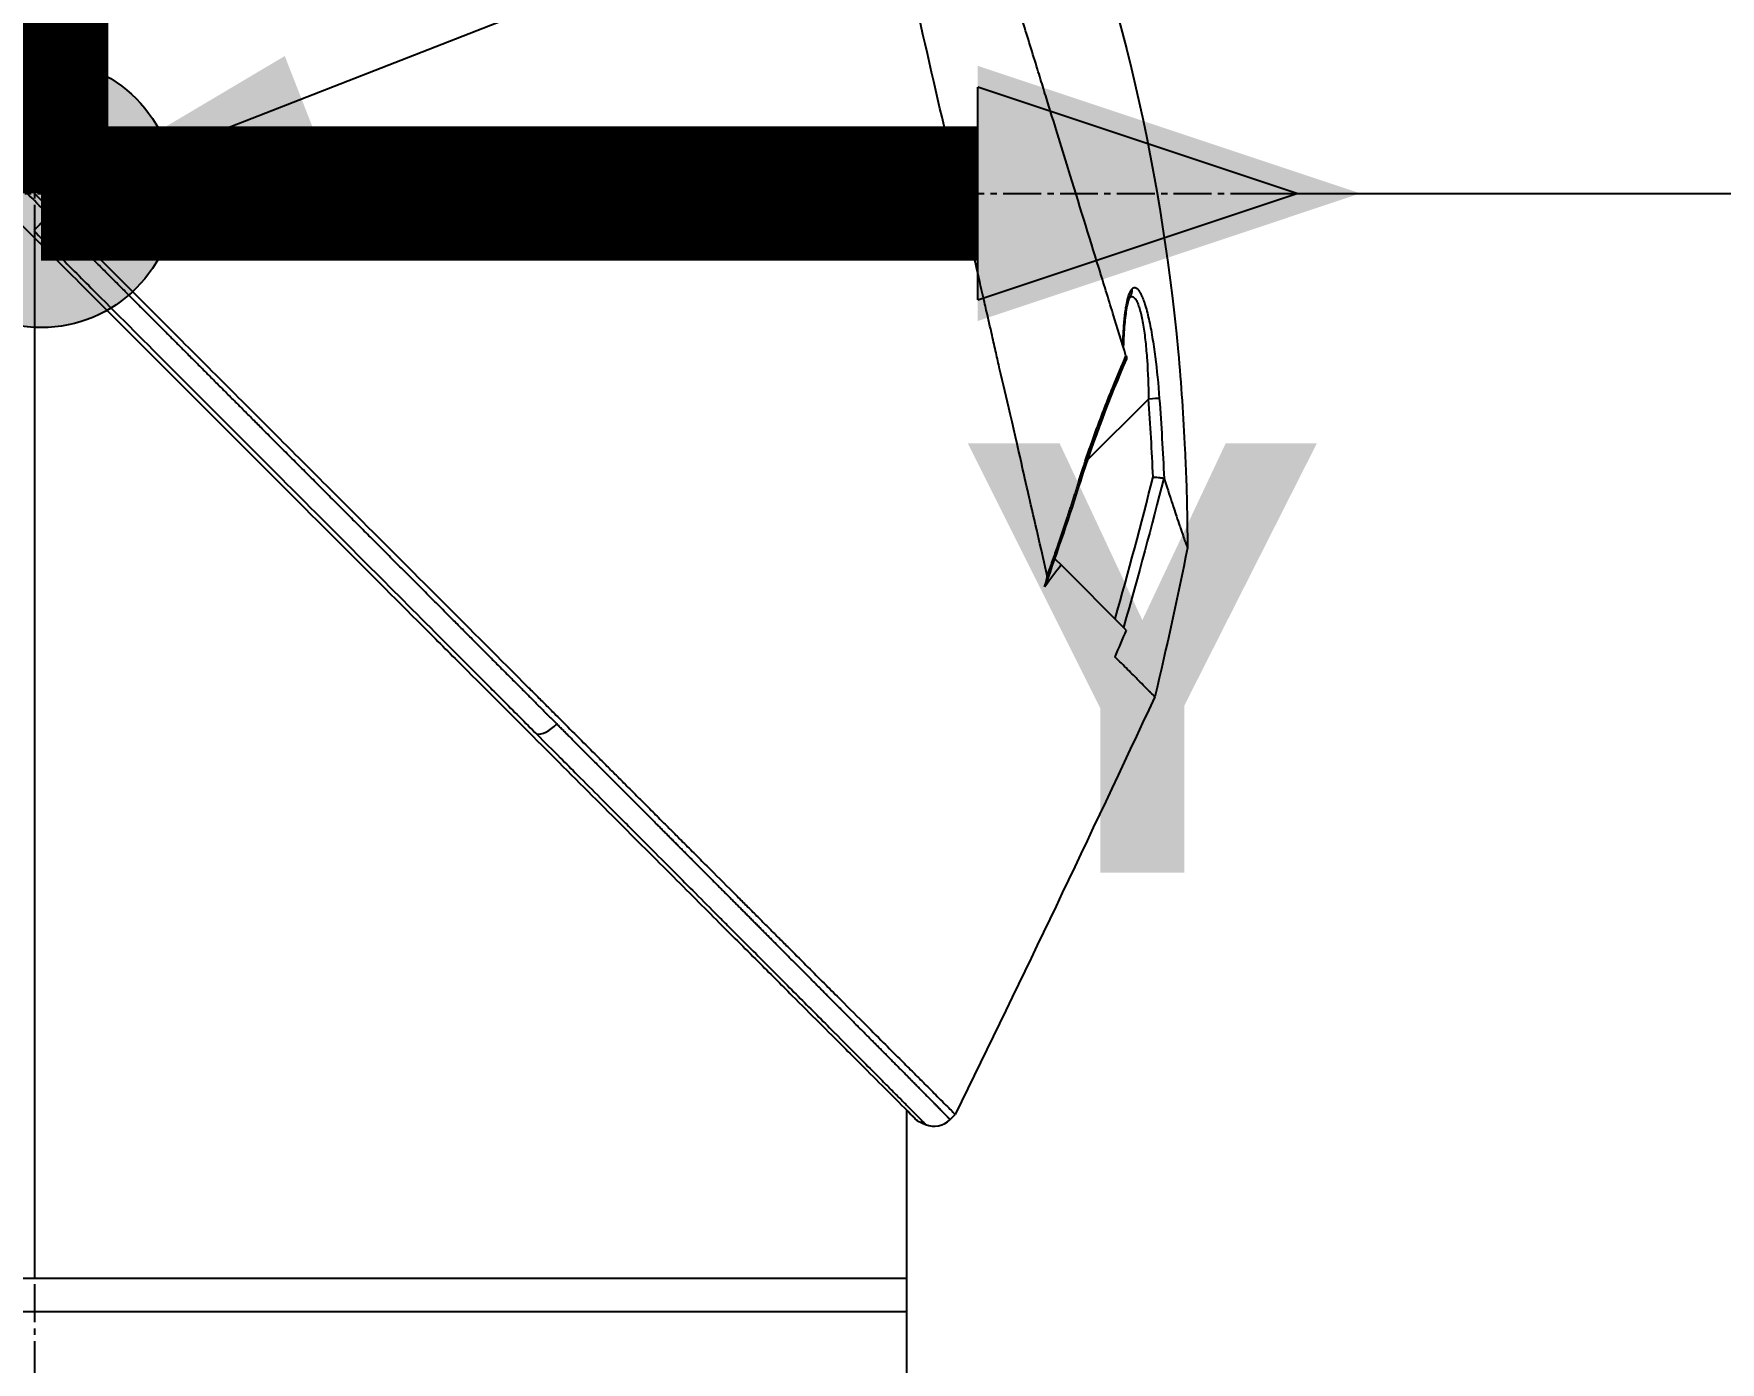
# Model space of a CAD drawing. Header units: millimetres. Extents: x 0 to 4378, y 0 to 2376.
# Drawn here: x 1644.7 to 1720.1, y 1536.2 to 1595.6 of the extents above; entities that cross this region are included whole.
import ezdxf

# ---------------------------------------------------------------- set-up
doc = ezdxf.new("R2010")
doc.units = ezdxf.units.MM
doc.header["$LTSCALE"] = 0.2
doc.linetypes.add('CENTER2', pattern=[1.125, 0.75, -0.125, 0.125, -0.125])
for name, color, linetype in [('02_Center Line', 1, 'CENTER2'), ('07_Special Line2', 76, 'Continuous'), ('12_Before Rev.Num.', 5, 'Continuous')]:
    doc.layers.add(name, color=color, linetype=linetype)
doc.layers.add('14_Mark', color=7, linetype='Continuous', true_color=0xe03c31)
doc.styles.add('Rainbow-5.0 Style', font='malgunsl.ttf')
doc.dimstyles.new('Rainbow-5.0 Style', dxfattribs={"dimtxt": 4, "dimasz": 2.5, "dimexe": 1, "dimexo": 1, "dimgap": 1, "dimtad": 1, "dimdsep": 46, "dimtxsty": 'Rainbow-5.0 Style', "dimcen": 0, "dimclrd": 251, "dimclre": 251, "dimclrt": 7, "dimazin": 3, "dimtp": 0.1, "dimtm": 0.1, "dimtfac": 0.61, "dimtmove": 0, "dimatfit": 3, "dimfxl": 1, "dimlwd": -1, "dimlwe": -1, "dimarcsym": 1})

# ---------------------------------------------------------------- blocks, each defined once
blk = doc.blocks.new('A$C20a5dee6')
for p, q in [((-0.3, 984.221), (-0.3, 937.7)), ((48.665, 981.546), (48.665, 981.546)), ((48.667, 981.55), (48.667, 981.55)), ((46.777, 974.271), (49.513, 977.008)), ((46.663, 974.157), (46.663, 974.158)), ((45.292, 969.809), (45.338, 969.855)), ((45.316, 969.878), (45.338, 969.855)), ((45.338, 969.855), (45.604, 969.59)), ((48.513, 966.681), (45.604, 969.59)), ((48.01, 965.49), (48.009, 965.487)), ((48.009, 965.487), (48.009, 965.488)), ((48.01, 965.488), (48.01, 965.488)), ((38.7, 945.221), (38.7, 931.7)), ((40.643, 944.798), (40.874, 945.029)), ((39.183, 944.738), (39.546, 944.585)), ((38.7, 937.7), (-39.827, 937.7)), ((38.7, 936.2), (-39.3, 936.2))]:
    blk.add_line(p, q)
blk.add_arc((39.936, 945.505), 1, 247.04782, 315.00031)
for centre, major_axis, ratio, start_param, end_param in [((48.29, 981.878), (0.365, -0.341), 0.967774, 0.031819, 0.893203), ((49.504, 976.998), (0.499, 0.036), 0.01714, 0.149461, 1.551007), ((-160.126, 982.662), (194.421, 114.353), 0.811755, 5.576632, 5.609274), ((255.364, 850.429), (-235.102, -235.108), 0.712878, 4.90627, 4.909966), ((22.75, 962.791), (-0.708, -0.706), 0.435637, 0.291628, 1.571358)]:
    blk.add_ellipse(centre, major_axis=major_axis, ratio=ratio, start_param=start_param, end_param=end_param)
for points, knots in [([(-41.572, 1027.473), (-41.572, 1027.473), (-41.508, 1027.408), (-41.255, 1027.155), (-41.065, 1026.966), (-40.32, 1026.22), (-39.591, 1025.492), (-38.408, 1024.308), (-38.13, 1024.03), (-37.505, 1023.406), (-37.154, 1023.054), (-35.805, 1021.706), (-34.709, 1020.609), (-33.212, 1019.112), (-32.892, 1018.793), (-31.818, 1017.719), (-31.042, 1016.942), (-29.381, 1015.282), (-28.493, 1014.394), (-27.112, 1013.013), (-26.634, 1012.535), (-25.651, 1011.552), (-25.144, 1011.045), (-24.102, 1010.003), (-23.566, 1009.466), (-21.873, 1007.774), (-20.698, 1006.599), (-18.888, 1004.789), (-18.263, 1004.164), (-16.977, 1002.878), (-16.317, 1002.218), (-14.963, 1000.864), (-14.268, 1000.169), (-13.215, 999.116), (-12.858, 998.759), (-11.755, 997.656), (-11.006, 996.907), (-8.625, 994.527), (-6.984, 992.884), (-4.935, 990.837), (-4.533, 990.435), (-3.594, 989.496), (-3.057, 988.958), (-2.165, 988.066), (-1.838, 987.74), (-1.404, 987.306), (-1.341, 987.243), (-1.203, 987.104), (-1.131, 987.032), (-0.806, 986.707), (-0.611, 986.512), (-0.258, 986.159), (-0.162, 986.063), (0.124, 985.777), (0.27, 985.631), (0.58, 985.322), (0.732, 985.17), (0.985, 984.917), (1.085, 984.816), (1.275, 984.626), (1.357, 984.545), (1.554, 984.348), (1.66, 984.241), (1.858, 984.043), (1.948, 983.953), (3.305, 982.598), (4.569, 981.333), (6.636, 979.265), (7.441, 978.46), (9.011, 976.891), (9.777, 976.125), (10.907, 974.994), (11.275, 974.627), (12.375, 973.526), (13.107, 972.795), (16.568, 969.334), (19.239, 966.663), (21.936, 963.966), (22.073, 963.829), (22.346, 963.556), (22.482, 963.42), (22.752, 963.15), (22.887, 963.015), (23.128, 962.774), (23.235, 962.667), (23.887, 962.016), (24.428, 961.474), (25.112, 960.79), (25.263, 960.639), (25.543, 960.359), (25.673, 960.229), (25.933, 959.969), (26.063, 959.839), (26.358, 959.544), (26.523, 959.38), (26.843, 959.06), (26.998, 958.905), (27.326, 958.576), (27.498, 958.404), (27.749, 958.153), (27.827, 958.075), (28.017, 957.885), (28.129, 957.773), (28.37, 957.532), (28.5, 957.402), (28.815, 957.087), (29, 956.902), (29.38, 956.522), (29.574, 956.328), (30.158, 955.744), (30.543, 955.359), (31.012, 954.891), (31.1, 954.802), (31.329, 954.574), (31.467, 954.435), (31.753, 954.149), (31.899, 954.003), (32.2, 953.703), (32.354, 953.548), (32.659, 953.243), (32.81, 953.093), (33.102, 952.8), (33.244, 952.658), (33.661, 952.242), (33.931, 951.972), (34.445, 951.458), (34.689, 951.213), (35.153, 950.749), (35.373, 950.529), (35.989, 949.913), (36.374, 949.529), (37.06, 948.843), (37.366, 948.536), (37.91, 947.992), (38.151, 947.751), (38.578, 947.325), (38.766, 947.136), (39.022, 946.881), (39.097, 946.805), (39.309, 946.594), (39.439, 946.464), (39.775, 946.127), (39.965, 945.938), (40.375, 945.528), (40.562, 945.341), (40.75, 945.153), (40.797, 945.106), (40.843, 945.059), (40.855, 945.048), (40.87, 945.032), (40.874, 945.029), (40.874, 945.029)], [-21.000836, -21.000836, -21.000836, -21.000836, -20.328863, -20.328863, -19.655828, -19.655828, -18.308332, -18.308332, -17.924512, -17.924512, -17.485993, -17.485993, -16.316696, -16.316696, -16.006668, -16.006668, -15.296307, -15.296307, -14.534305, -14.534305, -14.139555, -14.139555, -13.730091, -13.730091, -13.30546, -13.30546, -12.401825, -12.401825, -11.929878, -11.929878, -11.437802, -11.437802, -10.9252, -10.9252, -10.663362, -10.663362, -10.117833, -10.117833, -8.934625, -8.934625, -8.645977, -8.645977, -8.260408, -8.260408, -8.006475, -8.006475, -7.961161, -7.961161, -7.91407, -7.91407, -7.778509, -7.778509, -7.724161, -7.724161, -7.666804, -7.666804, -7.602838, -7.602838, -7.565627, -7.565627, -7.532521, -7.532521, -7.488032, -7.488032, -7.450837, -7.450837, -6.924212, -6.924212, -6.587553, -6.587553, -6.265466, -6.265466, -6.109966, -6.109966, -5.79866, -5.79866, -4.627003, -4.627003, -4.564096, -4.564096, -4.501625, -4.501625, -4.439084, -4.439084, -4.389917, -4.389917, -4.135415, -4.135415, -4.06302, -4.06302, -4.00074, -4.00074, -3.938004, -3.938004, -3.858125, -3.858125, -3.782258, -3.782258, -3.697501, -3.697501, -3.658476, -3.658476, -3.601749, -3.601749, -3.53559, -3.53559, -3.439968, -3.439968, -3.337887, -3.337887, -3.131131, -3.131131, -3.082568, -3.082568, -3.005474, -3.005474, -2.922888, -2.922888, -2.834293, -2.834293, -2.74619, -2.74619, -2.661641, -2.661641, -2.496608, -2.496608, -2.34096, -2.34096, -2.194458, -2.194458, -1.921626, -1.921626, -1.681164, -1.681164, -1.470918, -1.470918, -1.287493, -1.287493, -1.207074, -1.207074, -1.056347, -1.056347, -0.792008, -0.792008, -0.395398, -0.395398, -0.197631, -0.197631, -0.099394, -0.099394, 0, 0, 0, 0]), ([(44.979, 969.112), (44.858, 969.646), (44.743, 970.163), (44.485, 971.297), (44.344, 971.896), (44.069, 973.079), (43.785, 974.391), (43.161, 977.052), (43.001, 977.712), (42.801, 978.601), (42.748, 978.841), (42.639, 979.326), (42.579, 979.591), (42.436, 980.218), (42.347, 980.598), (42.232, 981.1), (42.203, 981.229), (42.065, 981.831), (41.953, 982.324), (41.658, 983.613), (41.472, 984.419), (40.468, 988.8), (39.437, 993.246), (38.242, 998.537), (38.184, 998.794), (38.063, 999.324), (38.002, 999.588), (37.884, 1000.101), (37.825, 1000.354), (37.534, 1001.611), (37.306, 1002.602), (36.969, 1004.074), (36.857, 1004.563), (36.294, 1007.015), (35.858, 1008.914), (35.344, 1011.162), (35.244, 1011.599), (34.342, 1015.545), (33.65, 1018.558), (32.77, 1022.401), (32.49, 1023.614), (32.174, 1025.005), (32.088, 1025.393), (31.945, 1026.017), (31.887, 1026.255), (31.853, 1026.4)], [0, 0, 0, 0, 0.224226, 0.224226, 0.438481, 0.438481, 0.643813, 0.643813, 0.718212, 0.718212, 0.74576, 0.74576, 0.776284, 0.776284, 0.820204, 0.820204, 0.834927, 0.834927, 0.896521, 0.896521, 0.995652, 0.995652, 1.428405, 1.428405, 1.450296, 1.450296, 1.471663, 1.471663, 1.492327, 1.492327, 1.574835, 1.574835, 1.616316, 1.616316, 1.784634, 1.784634, 1.826029, 1.826029, 2.164003, 2.164003, 2.373598, 2.373598, 2.479923, 2.479923, 2.586935, 2.586935, 2.586935, 2.586935]), ([(-41.763, 1025.683), (-41.763, 1025.683), (-41.763, 1025.683), (-41.002, 1024.922), (-40.559, 1024.479), (-39.825, 1023.745), (-39.652, 1023.572), (-38.008, 1021.928), (-35.953, 1019.873), (-32.872, 1016.792), (-32.161, 1016.081), (-29.683, 1013.603), (-27.804, 1011.724), (-24.801, 1008.721), (-23.723, 1007.643), (-21.46, 1005.38), (-20.269, 1004.189), (-17.752, 1001.672), (-16.421, 1000.341), (-13.616, 997.536), (-12.138, 996.058), (-9.877, 993.797), (-9.101, 993.022), (-7.021, 990.941), (-5.711, 989.632), (-4.083, 988.003), (-3.757, 987.678), (-3.224, 987.144), (-3.026, 986.947), (-2.615, 986.536), (-2.457, 986.378), (-2.116, 986.036), (-1.936, 985.856), (-1.599, 985.52), (-1.443, 985.364), (-1.005, 984.926), (-0.724, 984.645), (-0.365, 984.285), (-0.286, 984.207), (-0.116, 984.036), (-0.026, 983.947), (0.284, 983.637), (0.438, 983.483), (1.037, 982.884), (1.445, 982.476), (3.501, 980.42), (5.158, 978.763), (7.562, 976.359), (8.322, 975.599), (10.536, 973.384), (11.984, 971.937), (14.725, 969.196), (16.024, 967.897), (17.892, 966.029), (18.475, 965.446), (20.185, 963.736), (21.3, 962.621), (23.403, 960.518), (24.395, 959.527), (26.255, 957.666), (27.129, 956.792), (28.368, 955.554), (28.754, 955.167), (29.491, 954.431), (29.841, 954.08), (30.834, 953.088), (31.456, 952.465), (32.581, 951.341), (33.087, 950.834), (34.418, 949.503), (35.195, 948.726), (36.142, 947.779), (36.388, 947.533), (37.028, 946.893), (37.391, 946.53), (38.188, 945.733), (38.556, 945.365), (38.868, 945.053), (38.923, 944.998), (39.041, 944.881), (39.094, 944.827), (39.165, 944.756), (39.183, 944.738), (39.183, 944.738)], [-15.738203, -15.738203, -15.738203, -15.738203, -14.793481, -14.793481, -14.173934, -14.173934, -13.996984, -13.996984, -12.579476, -12.579476, -12.176243, -12.176243, -11.215253, -11.215253, -10.695697, -10.695697, -10.142358, -10.142358, -9.539575, -9.539575, -8.883963, -8.883963, -8.543526, -8.543526, -7.972636, -7.972636, -7.829924, -7.829924, -7.73886, -7.73886, -7.680875, -7.680875, -7.616244, -7.616244, -7.560081, -7.560081, -7.459116, -7.459116, -7.430908, -7.430908, -7.397967, -7.397967, -7.318024, -7.318024, -7.146824, -7.146824, -6.455961, -6.455961, -6.135134, -6.135134, -5.518203, -5.518203, -4.951279, -4.951279, -4.691225, -4.691225, -4.182012, -4.182012, -3.710062, -3.710062, -3.272291, -3.272291, -3.069642, -3.069642, -2.879581, -2.879581, -2.522736, -2.522736, -2.208798, -2.208798, -1.659444, -1.659444, -1.453529, -1.453529, -1.091939, -1.091939, -0.546675, -0.546675, -0.410051, -0.410051, -0.205023, -0.205023, 0, 0, 0, 0]), ([(48.507, 978.945), (48.32, 979.551), (48.123, 980.188), (47.717, 981.502), (47.506, 982.183), (46.856, 984.287), (46.397, 985.771), (45.606, 988.335), (45.281, 989.385), (44.863, 990.74), (44.774, 991.029), (44.642, 991.457), (44.597, 991.604), (44.333, 992.458), (44.113, 993.169), (43.777, 994.257), (43.656, 994.645), (43.404, 995.456), (43.274, 995.872), (43.009, 996.717), (42.872, 997.149), (42.595, 998.018), (42.456, 998.453), (42.179, 999.316), (42.041, 999.746), (41.342, 1001.92), (40.794, 1003.628), (40.139, 1005.68), (40.014, 1006.072), (39.633, 1007.268), (39.381, 1008.061), (38.887, 1009.613), (38.646, 1010.373), (38.297, 1011.475), (38.184, 1011.832), (37.962, 1012.535), (37.854, 1012.879), (37.642, 1013.551), (37.537, 1013.884), (37.332, 1014.536), (37.229, 1014.862), (37.087, 1015.316), (37.041, 1015.46), (36.295, 1017.839), (35.724, 1019.683), (35.261, 1021.221), (35.212, 1021.384), (35.085, 1021.812), (35.012, 1022.06), (34.849, 1022.619), (34.769, 1022.9), (34.676, 1023.236), (34.65, 1023.334), (34.606, 1023.5), (34.588, 1023.569), (34.574, 1023.623)], [0.00002, 0.00002, 0.00002, 0.00002, 0.259158, 0.259158, 0.518708, 0.518708, 1.038075, 1.038075, 1.384705, 1.384705, 1.477831, 1.477831, 1.526561, 1.526561, 1.759973, 1.759973, 1.890971, 1.890971, 2.029156, 2.029156, 2.171186, 2.171186, 2.316283, 2.316283, 2.460898, 2.460898, 3.049329, 3.049329, 3.189055, 3.189055, 3.478614, 3.478614, 3.769885, 3.769885, 3.913253, 3.913253, 4.056001, 4.056001, 4.19686, 4.19686, 4.341119, 4.341119, 4.411312, 4.411312, 5.498875, 5.498875, 5.634552, 5.634552, 5.872375, 5.872375, 6.229939, 6.229939, 6.408513, 6.408513, 6.587137, 6.587137, 6.587137, 6.587137]), ([(44.753, 1004.084), (48.039, 996.175), (50.047, 987.65), (50.972, 977.667), (51.073, 976.208), (51.187, 973.812), (51.218, 972.875), (51.246, 971.411), (51.253, 970.86), (51.255, 970.357)], [0, 0, 0, 0, 2.569332, 2.569332, 3.007712, 3.007712, 3.288956, 3.288956, 3.446993, 3.446993, 3.446993, 3.446993]), ([(0.355, 985.224), (0.065, 985.514), (-0.224, 985.803), (-0.514, 986.093), (-0.803, 986.382), (-1.093, 986.672), (-1.382, 986.961)], [0, 0, 0, 0, 0.499983, 0.499983, 0.499983, 1, 1, 1, 1]), ([(0.355, 985.224), (0.319, 985.188), (0.282, 985.151), (0.245, 985.114), (0.208, 985.077), (0.17, 985.039), (0.133, 985.002), (0.096, 984.965), (0.059, 984.929), (0.024, 984.893), (-0.01, 984.859), (-0.044, 984.825), (-0.075, 984.794), (-0.108, 984.762), (-0.138, 984.731), (-0.165, 984.704), (-0.192, 984.677), (-0.216, 984.653), (-0.237, 984.632), (-0.259, 984.61), (-0.277, 984.592), (-0.292, 984.577), (-0.308, 984.561), (-0.32, 984.549), (-0.329, 984.54)], [0, 0, 0, 0, 0.125, 0.125, 0.125, 0.25, 0.25, 0.25, 0.375, 0.375, 0.375, 0.496983, 0.496983, 0.496983, 0.625, 0.625, 0.625, 0.75, 0.75, 0.75, 0.875, 0.875, 0.875, 1, 1, 1, 1]), ([(1.223, 984.355), (1.078, 984.5), (0.933, 984.645), (0.644, 984.935), (0.499, 985.08), (0.355, 985.224)], [0.000007, 0.000007, 0.000007, 0.000007, 0.4987592, 0.4987592, 1, 1, 1, 1]), ([(1.223, 984.355), (1.187, 984.319), (1.15, 984.282), (1.113, 984.245), (1.075, 984.208), (1.038, 984.171), (1.001, 984.134), (0.963, 984.097), (0.927, 984.061), (0.891, 984.026), (0.855, 983.991), (0.821, 983.957), (0.789, 983.925), (0.757, 983.894), (0.727, 983.865), (0.7, 983.838), (0.673, 983.812), (0.648, 983.788), (0.626, 983.767), (0.605, 983.747), (0.586, 983.729), (0.57, 983.714), (0.554, 983.699), (0.542, 983.687), (0.532, 983.678)], [0, 0, 0, 0, 0.125, 0.125, 0.125, 0.25, 0.25, 0.25, 0.375, 0.375, 0.375, 0.5, 0.5, 0.5, 0.625, 0.625, 0.625, 0.75, 0.75, 0.75, 0.875, 0.875, 0.875, 1, 1, 1, 1]), ([(0.532, 983.678), (0.814, 983.396), (1.096, 983.114), (1.378, 982.831), (1.665, 982.544), (1.951, 982.258), (2.238, 981.971), (3.37, 980.838), (4.501, 979.707), (5.628, 978.578), (6.778, 977.428), (7.923, 976.282), (9.063, 975.141), (10.202, 974.001), (11.335, 972.867), (12.459, 971.742), (14.689, 969.51), (16.884, 967.313), (19.015, 965.177), (19.383, 964.808), (19.749, 964.441), (20.113, 964.077), (20.276, 963.913), (20.439, 963.75), (20.601, 963.588), (21.125, 963.063), (21.645, 962.542), (22.16, 962.026)], [0, 0, 0, 0, 0.037905, 0.037905, 0.037905, 0.076407, 0.076407, 0.076407, 0.228573, 0.228573, 0.228573, 0.383709, 0.383709, 0.383709, 0.538779, 0.538779, 0.538779, 0.846375, 0.846375, 0.846375, 0.899464, 0.899464, 0.899464, 0.923234, 0.923234, 0.923234, 1, 1, 1, 1]), ([(48.37, 979.39), (48.376, 979.625), (48.386, 979.845), (48.399, 980.05), (48.406, 980.172), (48.415, 980.289), (48.424, 980.401), (48.429, 980.457), (48.434, 980.511), (48.439, 980.564), (48.445, 980.617), (48.447, 980.644), (48.456, 980.719), (48.463, 980.788), (48.472, 980.855), (48.48, 980.918), (48.49, 980.992), (48.501, 981.063), (48.512, 981.129), (48.532, 981.252), (48.548, 981.338), (48.577, 981.46), (48.636, 981.704), (48.703, 981.861), (48.776, 981.939)], [0.041266, 0.041266, 0.041266, 0.041266, 0.25, 0.25, 0.25, 0.375, 0.375, 0.375, 0.4375, 0.4375, 0.4375, 0.5, 0.5, 0.5, 0.5575644, 0.5575644, 0.5575644, 0.625, 0.625, 0.625, 0.75, 0.75, 0.75, 1, 1, 1, 1]), ([(48.776, 981.939), (48.834, 982.001), (48.897, 982.009), (48.954, 981.979), (48.989, 981.961), (49.023, 981.929), (49.051, 981.895), (49.061, 981.883), (49.07, 981.872), (49.078, 981.86), (49.101, 981.828), (49.125, 981.789), (49.15, 981.745), (49.183, 981.682), (49.217, 981.608), (49.248, 981.532), (49.264, 981.494), (49.279, 981.454), (49.292, 981.417), (49.31, 981.367), (49.328, 981.315), (49.346, 981.261), (49.41, 981.06), (49.471, 980.829), (49.526, 980.583), (49.554, 980.456), (49.581, 980.327), (49.606, 980.198), (49.632, 980.063), (49.657, 979.922), (49.682, 979.776), (49.728, 979.498), (49.772, 979.198), (49.812, 978.892), (49.888, 978.3), (49.951, 977.677), (49.997, 977.035)], [0, 0, 0, 0, 0.068487, 0.068487, 0.068487, 0.110613, 0.110613, 0.110613, 0.125, 0.125, 0.125, 0.165111, 0.165111, 0.165111, 0.221432, 0.221432, 0.221432, 0.25, 0.25, 0.25, 0.287562, 0.287562, 0.287562, 0.427692, 0.427692, 0.427692, 0.5, 0.5, 0.5, 0.5757, 0.5757, 0.5757, 0.720411, 0.720411, 0.720411, 1, 1, 1, 1]), ([(48.668, 981.552), (48.668, 981.552), (48.663, 981.544), (48.644, 981.502), (48.626, 981.457), (48.583, 981.312), (48.557, 981.198), (48.496, 980.86), (48.464, 980.61), (48.414, 980.032), (48.395, 979.696), (48.385, 979.341)], [0.0239142, 0.0239142, 0.0239142, 0.0239142, 0.0520946, 0.0520946, 0.0991153, 0.0991153, 0.1707501, 0.1707501, 0.2833283, 0.2833283, 0.4069798, 0.4069798, 0.4069798, 0.4069798]), ([(48.664, 981.545), (48.715, 981.595), (48.768, 981.607), (48.85, 981.569), (48.879, 981.544), (48.936, 981.474), (48.964, 981.429), (49.018, 981.319), (49.045, 981.254), (49.098, 981.106), (49.123, 981.022), (49.195, 980.752), (49.238, 980.542), (49.315, 980.075), (49.348, 979.825), (49.405, 979.298), (49.429, 979.02), (49.487, 978.176), (49.509, 977.598), (49.513, 977.008)], [0.0086803, 0.0086803, 0.0086803, 0.0086803, 0.125, 0.125, 0.1875, 0.1875, 0.25, 0.25, 0.3125, 0.3125, 0.375, 0.375, 0.5, 0.5, 0.625, 0.625, 0.75, 0.75, 1, 1, 1, 1]), ([(46.402, 973.354), (46.7, 974.298), (47.02, 975.209), (47.466, 976.391), (47.555, 976.623), (47.733, 977.08), (47.812, 977.276), (48.113, 978.022), (48.312, 978.494), (48.507, 978.945)], [0, 0, 0, 0, 0.5, 0.5, 0.625, 0.625, 0.75, 0.75, 0.9999843, 0.9999843, 0.9999843, 0.9999843]), ([(48.507, 978.944), (48.513, 978.925), (48.518, 978.908), (48.527, 978.877), (48.53, 978.863), (48.533, 978.853)], [-0.01637818, -0.01637818, -0.01637818, -0.01637818, -0.00823051, -0.00823051, -0.00000316, -0.00000316, -0.00000316, -0.00000316]), ([(49.72, 973.527), (49.721, 973.527), (49.722, 973.527), (49.774, 973.519), (49.825, 973.513), (49.924, 973.503), (49.973, 973.498), (50.027, 973.494), (50.037, 973.493), (50.083, 973.489), (50.113, 973.484), (50.161, 973.476), (50.18, 973.472), (50.193, 973.47)], [-0.00030662, -0.00030662, -0.00030662, -0.00030662, 0, 0, 0.01532058, 0.01532058, 0.03142731, 0.03142731, 0.03552574, 0.03552574, 0.04971247, 0.04971247, 0.06328028, 0.06328028, 0.06328028, 0.06328028]), ([(50.209, 973.453), (50.207, 973.458), (50.205, 973.462), (50.2, 973.468), (50.197, 973.47), (50.193, 973.47)], [-0.00715982, -0.00715982, -0.00715982, -0.00715982, -0.003611253, -0.003611253, -0.000066026, -0.000066026, -0.000066026, -0.000066026]), ([(50.209, 973.453), (50.332, 973.074), (50.444, 972.732), (50.579, 972.321), (50.612, 972.221), (50.686, 972.001), (50.726, 971.881), (50.815, 971.615), (50.862, 971.476), (50.93, 971.276), (50.954, 971.205), (51.057, 970.907), (51.121, 970.727), (51.19, 970.533), (51.209, 970.482), (51.23, 970.424), (51.236, 970.408), (51.243, 970.389), (51.245, 970.383), (51.249, 970.374), (51.25, 970.37), (51.254, 970.36), (51.255, 970.357), (51.255, 970.357)], [0.00001, 0.00001, 0.00001, 0.00001, 0.245288, 0.245288, 0.32758, 0.32758, 0.439471, 0.439471, 0.588452, 0.588452, 0.672216, 0.672216, 0.969709, 0.969709, 1.119078, 1.119078, 1.193047, 1.193047, 1.22978, 1.22978, 1.265, 1.265, 1.331745, 1.331745, 1.331745, 1.331745]), ([(44.87, 968.618), (44.903, 968.719), (44.939, 968.836), (44.971, 968.982), (44.982, 969.043), (44.98, 969.094), (44.979, 969.102), (44.979, 969.112)], [-0.05209089, -0.05209089, -0.05209089, -0.05209089, -0.01888658, -0.01888658, -0.00311949, -0.00311949, 0, 0, 0, 0]), ([(49.795, 963.701), (49.795, 963.701), (49.749, 963.748), (49.629, 963.868), (49.592, 963.905), (49.489, 964.007), (49.419, 964.078), (49.258, 964.239), (49.167, 964.33), (48.923, 964.574), (48.76, 964.737), (48.49, 965.007), (48.398, 965.099), (48.209, 965.288), (48.111, 965.386), (48.009, 965.487)], [0.000084, 0.000084, 0.000084, 0.000084, 0.36531, 0.36531, 0.496252, 0.496252, 0.680576, 0.680576, 0.864613, 0.864613, 1.12402, 1.12402, 1.248089, 1.248089, 1.369227, 1.369227, 1.369227, 1.369227]), ([(22.16, 962.026), (22.514, 961.671), (22.865, 961.32), (23.214, 960.97), (23.468, 960.716), (23.721, 960.462), (23.972, 960.211), (24.317, 959.864), (24.661, 959.521), (25.001, 959.18), (25.341, 958.84), (25.677, 958.503), (26.011, 958.169), (26.177, 958.002), (26.343, 957.836), (26.508, 957.671), (26.793, 957.385), (27.075, 957.102), (27.355, 956.822), (27.679, 956.497), (27.999, 956.176), (28.316, 955.858), (28.633, 955.54), (28.946, 955.227), (29.255, 954.917), (29.592, 954.579), (29.924, 954.247), (30.25, 953.92), (30.4, 953.77), (30.548, 953.621), (30.695, 953.473), (30.977, 953.192), (31.254, 952.914), (31.526, 952.641), (32.096, 952.069), (32.646, 951.517), (33.174, 950.988), (33.7, 950.46), (34.204, 949.955), (34.681, 949.476), (34.94, 949.216), (35.192, 948.963), (35.436, 948.719), (35.881, 948.271), (36.298, 947.853), (36.683, 947.467), (36.944, 947.204), (37.191, 946.956), (37.421, 946.725), (37.589, 946.556), (37.749, 946.395), (37.899, 946.244), (38.049, 946.093), (38.19, 945.951), (38.322, 945.819), (38.453, 945.687), (38.574, 945.565), (38.685, 945.453), (38.907, 945.23), (39.088, 945.047), (39.226, 944.909), (39.295, 944.839), (39.353, 944.781), (39.399, 944.734), (39.438, 944.695), (39.469, 944.664), (39.492, 944.64), (39.506, 944.626), (39.518, 944.614), (39.526, 944.605), (39.531, 944.6), (39.535, 944.596), (39.538, 944.593), (39.543, 944.588), (39.546, 944.585), (39.546, 944.585)], [0, 0, 0, 0, 0.038515, 0.038515, 0.038515, 0.066566, 0.066566, 0.066566, 0.105122, 0.105122, 0.105122, 0.143579, 0.143579, 0.143579, 0.16279, 0.16279, 0.16279, 0.195995, 0.195995, 0.195995, 0.234457, 0.234457, 0.234457, 0.27289, 0.27289, 0.27289, 0.314748, 0.314748, 0.314748, 0.333918, 0.333918, 0.333918, 0.370525, 0.370525, 0.370525, 0.447102, 0.447102, 0.447102, 0.523544, 0.523544, 0.523544, 0.565188, 0.565188, 0.565188, 0.641396, 0.641396, 0.641396, 0.693272, 0.693272, 0.693272, 0.731274, 0.731274, 0.731274, 0.769237, 0.769237, 0.769237, 0.807172, 0.807172, 0.807172, 0.882963, 0.882963, 0.882963, 0.920831, 0.920831, 0.920831, 0.951804, 0.951804, 0.951804, 0.970728, 0.970728, 0.970728, 0.981042, 0.981042, 0.981042, 1, 1, 1, 1]), ([(38.7, 945.221), (38.829, 945.092), (38.933, 944.988), (39.068, 944.853), (39.111, 944.81), (39.154, 944.767), (39.165, 944.756), (39.176, 944.745), (39.178, 944.743), (39.181, 944.74), (39.182, 944.739), (39.182, 944.739), (39.183, 944.739), (39.183, 944.738), (39.183, 944.738), (39.183, 944.738)], [10.5802482, 10.5802482, 10.5802482, 10.5802482, 10.7036166, 10.7036166, 10.7937857, 10.7937857, 10.8389013, 10.8389013, 10.8614474, 10.8614474, 10.8727145, 10.8727145, 10.8783456, 10.8783456, 10.8838253, 10.8838253, 10.8838253, 10.8838253])]:
    blk.add_open_spline(points, degree=3, knots=knots)
for points in [[(-0.329, 984.54), (-0.042, 984.253), (0.245, 983.966), (0.532, 983.678)], [(48.527, 978.805), (47.769, 977.053), (47.061, 975.205), (46.471, 973.338)], [(48.533, 978.853), (48.536, 978.838), (48.532, 978.822), (48.524, 978.806)], [(49.72, 973.527), (49.665, 974.688), (49.597, 975.848), (49.513, 977.008)], [(49.997, 977.035), (50.085, 975.824), (50.154, 974.644), (50.209, 973.453)], [(46.467, 973.338), (45.977, 971.787), (45.452, 970.246), (44.906, 968.714)], [(46.468, 973.339), (46.466, 973.337), (46.441, 973.343), (46.402, 973.354)], [(50.193, 973.47), (49.663, 971.36), (49.067, 969.137), (48.393, 966.801)], [(51.255, 970.357), (50.809, 968.13), (50.323, 965.911), (49.795, 963.701)], [(44.906, 968.714), (44.895, 968.682), (44.883, 968.649), (44.87, 968.618)], [(48.513, 966.681), (48.343, 966.283), (48.175, 965.886), (48.009, 965.487)], [(49.795, 963.701), (46.881, 957.449), (43.907, 951.224), (40.874, 945.029)]]:
    blk.add_open_spline(points, degree=3)
for points, weights, knots in [([(23.058, 962.483), (22.537, 963.005), (21.485, 964.059), (18.276, 967.275), (14.39, 971.169), (9.837, 975.729), (6.391, 979.18), (3.798, 981.777), (2.082, 983.495), (1.508, 984.07), (1.223, 984.355)], [0.999998108654, 0.999998105075, 0.999998098971, 0.999998080014, 0.999998060549, 0.999998041103, 0.999998027708, 0.999998018465, 0.999998012544, 0.999998010506, 0.999998009614], [0, 0, 0, 0, 0.0767447, 0.1535458, 0.461084, 0.6161941, 0.7713836, 0.9235868, 0.9620932, 1, 1, 1, 1]), ([(46.402, 973.354), (46.151, 972.557), (45.892, 971.763), (45.414, 970.351), (45.198, 969.731), (44.979, 969.113)], [1.00000384072, 1.0000038345, 1.00000382965, 1.00000382325, 1.00000382424, 1.00000381814], [0, 0, 0, 0, 0.5599538, 0.5599538, 0.999794, 0.999794, 0.999794, 0.999794]), ([(40.643, 944.798), (40.643, 944.798), (40.64, 944.802), (40.622, 944.821), (40.586, 944.858), (40.499, 944.948), (40.277, 945.174), (39.911, 945.545), (39.421, 946.041), (38.993, 946.473), (38.45, 947.022), (37.651, 947.828), (36.71, 948.776), (35.519, 949.974), (34.221, 951.28), (32.841, 952.667), (31.828, 953.684), (31.063, 954.453), (30.264, 955.254), (29.285, 956.236), (28.358, 957.167), (27.577, 957.951), (26.783, 958.748), (25.93, 959.603), (24.985, 960.549), (24.03, 961.508), (23.416, 962.124), (23.058, 962.483)], [0.999997525022, 0.999997524189, 0.999997521654, 0.99999751798, 0.999997512658, 0.999997503645, 0.999997487002, 0.999997466202, 0.999997443613, 0.999997425619, 0.999997405513, 0.999997378527, 0.999997351256, 0.999997320837, 0.999997290932, 0.999997264421, 0.999997246424, 0.999997233028, 0.999997221741, 0.999997207945, 0.999997194045, 0.99999718182, 0.999997171461, 0.999997164047, 0.99999715542, 0.99999714345, 0.999997135817, 0.999997132166], [0, 0, 0, 0, 0.018958, 0.029272, 0.048196, 0.079169, 0.117037, 0.192828, 0.230763, 0.268726, 0.306728, 0.358604, 0.434813, 0.476456, 0.552898, 0.629475, 0.666083, 0.685252, 0.72711, 0.765543, 0.804005, 0.83721, 0.856421, 0.894878, 0.933434, 0.961485, 1, 1, 1, 1])]:
    blk.add_rational_spline(points, weights, degree=3, knots=knots)
at = {"layer": '02_Center Line', "ltscale": 11.288275}
for p, q in [((-0.3, 1039.029), (-0.3, 522.783)), ((-162.711, 986.2), (71.672, 986.2))]:
    blk.add_line(p, q, dxfattribs=at)
blk = doc.blocks.new('*D146')
at = {"color": 251, "linetype": 'ByBlock', "transparency": 16777216}
for p, q in [((1699.244, 1588.457), (1769.201, 1588.457)), ((1765.201, 1206.457), (1765.201, 1578.457)), ((1617.359, 1196.457), (1769.201, 1196.457))]:
    blk.add_line(p, q, dxfattribs=at)
at = {"color": 251, "transparency": 16777216}
for points in [[(1763.534, 1578.457), (1766.868, 1578.457), (1765.201, 1588.457)], [(1763.534, 1206.457), (1766.868, 1206.457), (1765.201, 1196.457)]]:
    blk.add_solid(points, dxfattribs=at)
at = {"layer": 'Defpoints', "color": 0, "transparency": 16777216}
for p in [(1695.244, 1588.457), (1765.201, 1588.457), (1613.359, 1196.457)]:
    blk.add_point(p, dxfattribs=at)
at = {"color": 7, "transparency": 16777216, "insert": (1752.924, 1392.457), "char_height": 16, "attachment_point": 5, "rotation": 90, "style": 'Rainbow-5.0 Style'}
blk.add_mtext('392', dxfattribs=at)
blk = doc.blocks.new('*D147')
at = {"color": 251, "linetype": 'ByBlock', "transparency": 16777216}
for p, q in [((1588.544, 1699.157), (1769.201, 1699.157)), ((1765.201, 1598.457), (1765.201, 1689.157)), ((1699.244, 1588.457), (1769.201, 1588.457))]:
    blk.add_line(p, q, dxfattribs=at)
at = {"color": 251, "transparency": 16777216}
for points in [[(1763.534, 1689.157), (1766.868, 1689.157), (1765.201, 1699.157)], [(1763.534, 1598.457), (1766.868, 1598.457), (1765.201, 1588.457)]]:
    blk.add_solid(points, dxfattribs=at)
at = {"layer": 'Defpoints', "color": 0, "transparency": 16777216}
for p in [(1584.544, 1699.157), (1765.201, 1699.157), (1695.244, 1588.457)]:
    blk.add_point(p, dxfattribs=at)
at = {"color": 7, "transparency": 16777216, "insert": (1752.88, 1643.807), "char_height": 16, "attachment_point": 5, "rotation": 90, "style": 'Rainbow-5.0 Style'}
blk.add_mtext('110.7', dxfattribs=at)
blk = doc.blocks.new('*D151')
at = {"color": 251, "linetype": 'ByBlock', "transparency": 16777216}
for p, q in [((1649.046, 1699.157), (1818.696, 1699.157)), ((1814.696, 781.457), (1814.696, 1689.157)), ((1649.046, 771.457), (1818.696, 771.457))]:
    blk.add_line(p, q, dxfattribs=at)
at = {"color": 251, "transparency": 16777216}
for points in [[(1813.029, 1689.157), (1816.362, 1689.157), (1814.696, 1699.157)], [(1813.029, 781.457), (1816.362, 781.457), (1814.696, 771.457)]]:
    blk.add_solid(points, dxfattribs=at)
at = {"layer": 'Defpoints', "color": 0, "transparency": 16777216}
for p in [(1645.046, 1699.157), (1814.696, 1699.157), (1645.046, 771.457)]:
    blk.add_point(p, dxfattribs=at)
at = {"color": 7, "transparency": 16777216, "insert": (1802.424, 1235.307), "char_height": 16, "attachment_point": 5, "rotation": 90, "style": 'Rainbow-5.0 Style'}
blk.add_mtext('927.7', dxfattribs=at)
blk = doc.blocks.new('A$Ca1632f6c')
at = {"layer": '07_Special Line2'}
blk.add_hatch(color=256, dxfattribs=at).paths.add_polyline_path([(49.156, 0), (34.9, 4.752), (34.9, -4.752)])
at = {"layer": '14_Mark'}
h = blk.add_hatch(color=256, dxfattribs=at)
h.dxf.hatch_style = 1
h.paths.add_polyline_path([(5, 0, 1), (-5, 0, 1)])
at = {"layer": '07_Special Line2'}
for p, q in [((34.9, -3.96), (34.9, 3.96)), ((46.78, 0), (34.9, 3.96)), ((34.9, -3.96), (46.78, 0))]:
    blk.add_line(p, q, dxfattribs=at)
at = {"layer": '07_Special Line2', "const_width": 5}
blk.add_lwpolyline([(34.9, 0), (0, 0)], dxfattribs=at)
at = {"layer": '12_Before Rev.Num.', "const_width": 5}
blk.add_lwpolyline([(0, 34.9), (0, 0)], dxfattribs=at)
at = {"layer": '14_Mark'}
blk.add_circle((0, 0), 5, dxfattribs=at)
at = {"layer": '07_Special Line2', "insert": (34.529, -17.308), "char_height": 16, "attachment_point": 4, "style": 'Rainbow-5.0 Style'}
blk.add_mtext('{\\fMalgun Gothic Semilight|b1|i0|c129|p50;Y}', dxfattribs=at)

msp = doc.modelspace()

# ---------------------------------------------------------------- block references
msp.add_blockref('A$C20a5dee6', (1645.046, 602.257))
at = {"xscale": 1.2, "yscale": 1.2, "zscale": 1.2}
msp.add_blockref('A$Ca1632f6c', (1645.048, 1588.457), dxfattribs=at)

# ---------------------------------------------------------------- dimensions: what is measured, and where the dimension line sits
for base, p1, p2, picture, middle in [((1765.201, 1699.157), (1695.244, 1588.457), (1584.544, 1699.157), '*D147', (1752.88, 1643.807)), ((1814.696, 1699.157), (1645.046, 771.457), (1645.046, 1699.157), '*D151', (1802.424, 1235.307)), ((1765.201, 1588.457), (1613.359, 1196.457), (1695.244, 1588.457), '*D146', (1752.924, 1392.457))]:
    dim = msp.add_linear_dim(base=base, p1=p1, p2=p2, angle=90, dimstyle='Rainbow-5.0 Style', override={"dimscale": 4, "dimtol": 0, "dimlim": 0, "dimtp": 0.1, "dimtm": 0.1, "dimtfac": 0.61, "dimtdec": 2, "dimtolj": 0, "dimtzin": 8})
    dim.commit()
    dim.dimension.update_dxf_attribs({"geometry": picture, "text_midpoint": middle})

# ---------------------------------------------------------------- leaders
at = {"annotation_type": 0, "has_hookline": 1, "hookline_direction": 0}
for points, text_width in [([(1645.046, 1588.136), (1864.122, 1673.688), (1876.622, 1673.688)], 115.187), ([(1645.046, 1426.602), (1864.122, 1551.924), (1876.622, 1551.924)], 99.666)]:
    msp.add_leader(points, dimstyle='Rainbow-5.0 Style', override={"dimscale": 5, "dimgap": 1, "dimtad": 1}, dxfattribs=dict(at, text_width=text_width))
msp.add_leader([(1645.046, 1224.357), (1864.122, 1551.924)], dimstyle='Rainbow-5.0 Style', override={"dimscale": 5, "dimgap": 1, "dimtad": 1})

doc.saveas('drawing.dxf')
